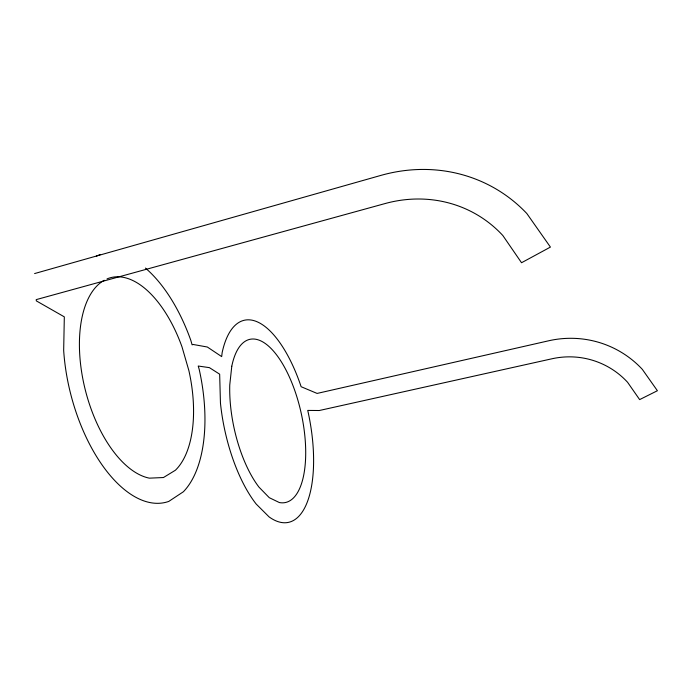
<?xml version="1.0" encoding="UTF-8"?>
<svg xmlns="http://www.w3.org/2000/svg" width="692" height="692" viewBox="0 0 692 692"><rect width="100%" height="100%" fill="white"/><g stroke="black" fill="none" stroke-linecap="round" stroke-linejoin="round"><path stroke-width="1.04" d="M34.6 273.565L380.09 175.63A165.587 151.92 -56.3 0 1 526.846 213.543L550.425 247.087L521.534 262.735L502.85 235.54A133.772 122.666 -56.3 0 0 384.441 203.733L36.235 299.619L36.313 300.873L64.321 316.858L63.673 350.437A128.141 65.359 75.6 0 0 168.787 501.406L183.363 491.77A128.141 65.359 75.6 0 0 199.166 369.277L198.223 366.025L209.408 367.642L219.658 374.19L220.454 403.081A103.445 42.636 77.7 0 0 256.178 504.036L269.084 516.898A103.445 42.636 77.7 0 0 307.741 410.417L319.272 410.52L551.567 358.863A81.163 79.762 -50.3 0 1 627.592 382.295L639.642 399.604L657.4 390.729L642.314 369.338A100.435 98.714 -50.2 0 0 548.176 340.897L317.109 393.428L301.132 386.716A103.445 42.636 77.7 0 0 222.149 352.626L221.682 356.605L207.349 347.021L193.077 344.46L192.108 344.832L190.828 340.386A128.141 65.359 75.6 0 0 145.432 268.081M104.233 280.277A103.376 52.618 75.6 0 0 84.251 385.6A103.376 52.618 75.6 0 0 149.377 478.155L163.45 477.532L175.405 470.231A103.376 52.618 75.6 0 0 188.89 370.644L182.005 346.874A103.376 52.618 75.6 0 0 107.026 278.902M96.326 256.161A128.141 65.359 75.6 0 1 100.383 254.57M231.785 366.241L229.761 384.951A83.507 34.375 77.7 0 0 258.972 487.125L269.266 497.678L279.291 502.522A83.507 34.375 77.7 0 0 294.896 390.85A83.507 34.375 77.7 0 0 231.785 366.241"/></g></svg>
